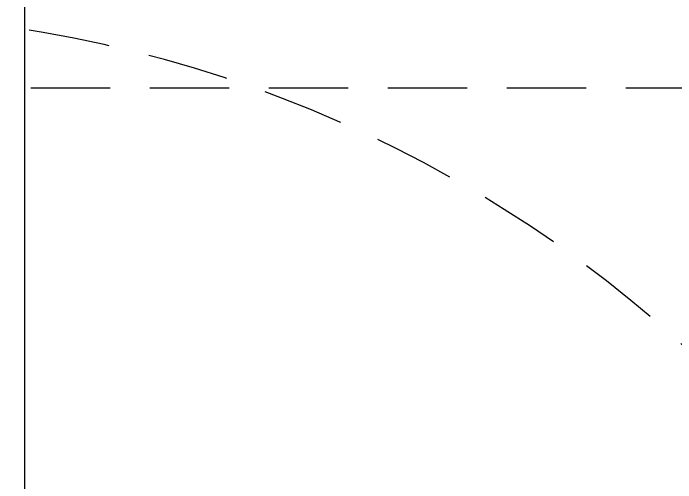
# Model space of a CAD drawing. Header units: millimetres. Extents: x 106699 to 122058, y 158555 to 162844.
# Drawn here: x 112334.66 to 112376.4, y 160058.96 to 160088.55 of the extents above; entities that cross this region are included whole.
import ezdxf

# ---------------------------------------------------------------- set-up
doc = ezdxf.new("R2010")
doc.units = ezdxf.units.MM
doc.linetypes.add('300_Z4_FCD_F03$0$GESTRICHELT', pattern=[0.75, 0.5, -0.25])
doc.linetypes.add('HIDDEN', pattern=[0.375, 0.25, -0.125])
doc.layers.add('300_Z4_FCD_F03$0$0-LNS-VL8', color=252, linetype='Continuous')
doc.layers.add('300_Z4_STR_F03$0$AUDIT_D_220920114151-103', color=251, linetype='Continuous', lineweight=5)
doc.layers.add('area', color=200, linetype='Continuous', plot=False)

# ---------------------------------------------------------------- blocks, each defined once
blk = doc.blocks.new('A$C6495093d')
at = {"layer": '300_Z4_FCD_F03$0$0-LNS-VL8', "linetype": '300_Z4_FCD_F03$0$GESTRICHELT', "ltscale": 10}
blk.add_arc((1.629, 77.946), 77.946, 270, 0.13297, dxfattribs=at)
blk = doc.blocks.new('ÇEÇEVE')
at = {"xscale": 1.026355872782365, "yscale": 1.026355872782365, "zscale": 1.026355872782365}
blk.add_blockref('A$C6495093d', (104204.663, 177807.816), dxfattribs=at)
blk = doc.blocks.new('COLUMN')
at = {"layer": '300_Z4_STR_F03$0$AUDIT_D_220920114151-103', "true_color": 0x303030}
h = blk.add_hatch(color=250, dxfattribs=at)
h.dxf.hatch_style = 1
h.paths.add_polyline_path([(104767.618, 177818.405), (104852.616, 177818.405), (104852.616, 177903.408), (104767.618, 177903.408)])
h.paths.add_polyline_path([(104052.618, 177903.405), (104052.618, 177818.405), (103967.618, 177818.405), (103967.618, 177903.405)])
edge = h.paths.add_edge_path()
edge.add_line((104052.618, 177498.405), (104052.618, 177438.405))
h.paths.add_polyline_path([(103967.618, 177498.405), (104052.618, 177498.405), (104052.618, 177438.405), (103967.618, 177438.405)])
h.paths.add_polyline_path([(104852.618, 177438.405), (104767.618, 177438.405), (104767.618, 177498.405), (104852.618, 177498.405)])
h.paths.add_polyline_path([(104852.618, 177018.405), (104767.618, 177018.405), (104767.618, 177103.405), (104852.618, 177103.405)])
h.paths.add_polyline_path([(103967.618, 176233.405), (103967.618, 176318.405), (104052.618, 176318.405), (104052.618, 176233.405)])
h.paths.add_polyline_path([(103967.618, 177103.405), (104052.618, 177103.405), (104052.618, 177018.405), (103967.618, 177018.405)])

msp = doc.modelspace()

# ---------------------------------------------------------------- linework, layer by layer
at = {"layer": '300_Z4_STR_F03$0$AUDIT_D_220920114151-103', "color": 214, "linetype": 'HIDDEN', "lineweight": 30, "ltscale": 20, "true_color": 0xae1ea2}
msp.add_line((114035.766, 160083.827), (111915.963, 160083.827), dxfattribs=at)
at = {"layer": 'area'}
msp.add_lwpolyline([(112335.394, 159857.778), (112335.368, 160371.596), (112990.368, 160371.596), (112990.368, 160057.264), (112990.368, 160057.264), (112990.368, 159989.581), (112990.368, 159989.581), (112990.368, 159857.981), (112990.368, 159857.981), (112990.368, 159792.981), (112803.572, 159792.981), (112803.572, 159907.98), (112793.572, 159907.98), (112793.572, 159857.981), (112706.172, 159857.981), (112706.172, 159907.98), (112696.172, 159907.98), (112696.172, 159792.981), (112395.572, 159792.981), (112395.34, 159857.992), (112335.394, 159857.778)], dxfattribs=at)

# ---------------------------------------------------------------- block references
at = {"rotation": 90}
for name in ['COLUMN', 'ÇEÇEVE']:
    msp.add_blockref(name, (290210.777, 55802.164), dxfattribs=at)

doc.saveas('drawing.dxf')
